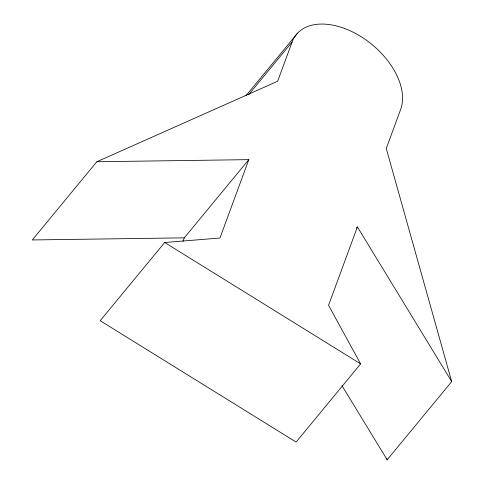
<?xml version="1.0" encoding="UTF-8"?>
<svg xmlns="http://www.w3.org/2000/svg" width="484" height="484" viewBox="0 0 484 484"><rect width="100%" height="100%" fill="white"/><g stroke="black" fill="none" stroke-linecap="round" stroke-linejoin="round"><path stroke-width="0.73" d="M182.994 241.383L184.295 237.85L248.806 159.641L96.824 161.747L32.313 239.955L184.295 237.85M248.806 159.641L219.954 238.031L164.693 242.496L100.182 320.704L296.111 442.08L360.616 363.871L328.557 305.307L357.404 226.923L451.687 381.592L387.176 459.8L342 385.688M451.687 381.592L386.256 148.534L400.685 109.342A64.783 40.341 39.5 0 0 360.81 36.506A64.783 40.341 39.5 0 0 292.082 42.06L277.653 81.258L96.824 161.747M246.06 95.632L297.666 33.063M248.601 94.779L292.082 42.06M356.448 228.079L357.404 226.923M164.693 242.496L360.616 363.871M386.77 458.348L387.176 459.8"/></g></svg>
